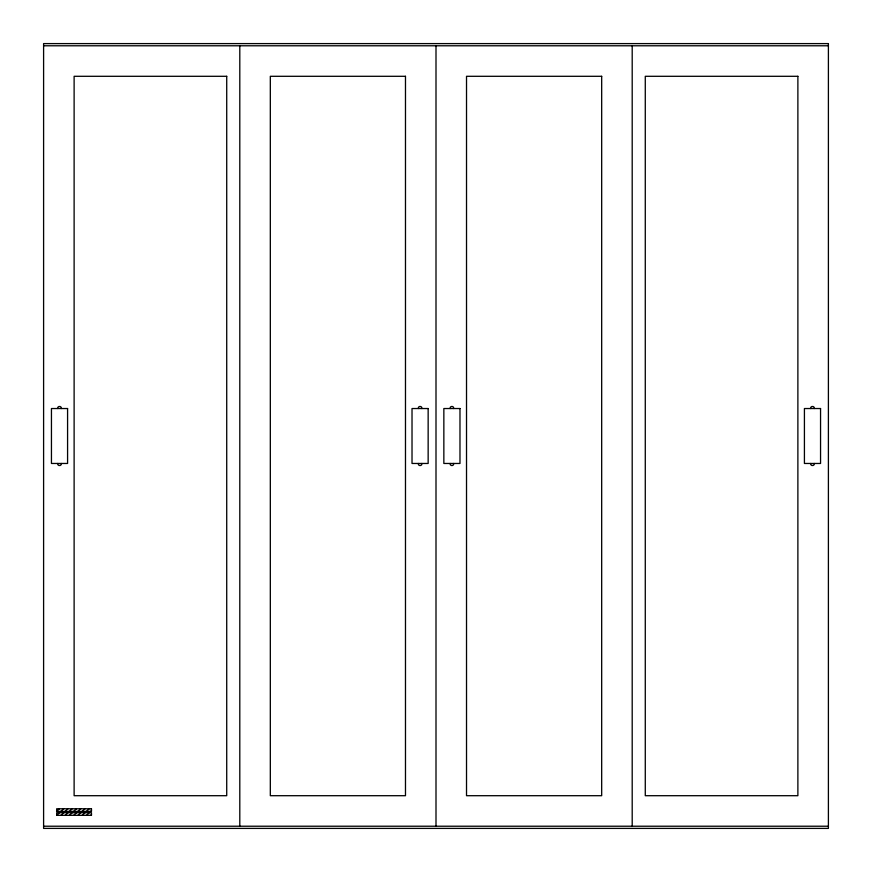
<?xml version="1.0" encoding="UTF-8"?>
<svg xmlns="http://www.w3.org/2000/svg" width="872" height="872" viewBox="0 0 872 872"><rect width="100%" height="100%" fill="white"/><g stroke="black" fill="none" stroke-linecap="round" stroke-linejoin="round"><path stroke-width="1.31" d="M56.593 811.385L59.372 808.78M56.68 815.32L91.473 815.32L91.473 812.726L56.68 812.726L56.68 815.32L59.438 812.726M60.866 811.385L63.634 808.78M60.942 815.32L63.7 812.726M65.127 811.385L67.896 808.78M65.204 815.32L67.962 812.726M69.389 811.385L72.158 808.78M69.466 815.32L72.223 812.726M73.651 811.385L76.42 808.78M73.728 815.32L76.485 812.726M77.913 811.385L80.682 808.78M77.99 815.32L80.747 812.726M82.175 811.385L84.944 808.78M82.251 815.32L85.009 812.726M86.437 811.385L89.206 808.78M86.524 815.32L89.271 812.726M90.699 811.385L91.473 810.655M90.786 815.32L91.473 814.666M43.6 45.78L828.4 45.78M43.6 826.22L828.4 826.22M814.23 408.532C814.982 405.731 809.99 405.731 810.742 408.532M814.23 463.468C814.982 466.269 809.99 466.269 810.742 463.468M632.2 45.78L632.2 826.22M453.658 408.532C454.41 405.731 449.418 405.731 450.17 408.532M453.658 463.468C454.41 466.269 449.418 466.269 450.17 463.468M436 45.78L436 826.22M421.83 408.532C422.582 405.731 417.59 405.731 418.342 408.532M421.83 463.468C422.582 466.269 417.59 466.269 418.342 463.468M239.8 45.78L239.8 826.22M61.258 408.532C62.01 405.731 57.018 405.731 57.77 408.532M61.258 463.468C62.01 466.269 57.018 466.269 57.77 463.468M828.4 43.6L43.6 43.6L43.6 828.4L828.4 828.4L828.4 43.6M226.72 76.3L74.12 76.3L74.12 795.7L226.72 795.7L226.72 76.3M405.48 76.3L270.32 76.3L270.32 795.7L405.48 795.7L405.48 76.3M601.68 76.3L466.52 76.3L466.52 795.7L601.68 795.7L601.68 76.3M797.88 76.3L645.28 76.3L645.28 795.7L797.88 795.7L797.88 76.3M67.58 408.532L51.448 408.532L51.448 463.468L67.58 463.468L67.58 408.532M428.152 408.532L412.02 408.532L412.02 463.468L428.152 463.468L428.152 408.532M459.98 408.532L443.848 408.532L443.848 463.468L459.98 463.468L459.98 408.532M820.552 408.532L804.42 408.532L804.42 463.468L820.552 463.468L820.552 408.532M91.473 808.78L56.68 808.78L56.68 811.385L91.473 811.385L91.473 808.78"/></g></svg>
